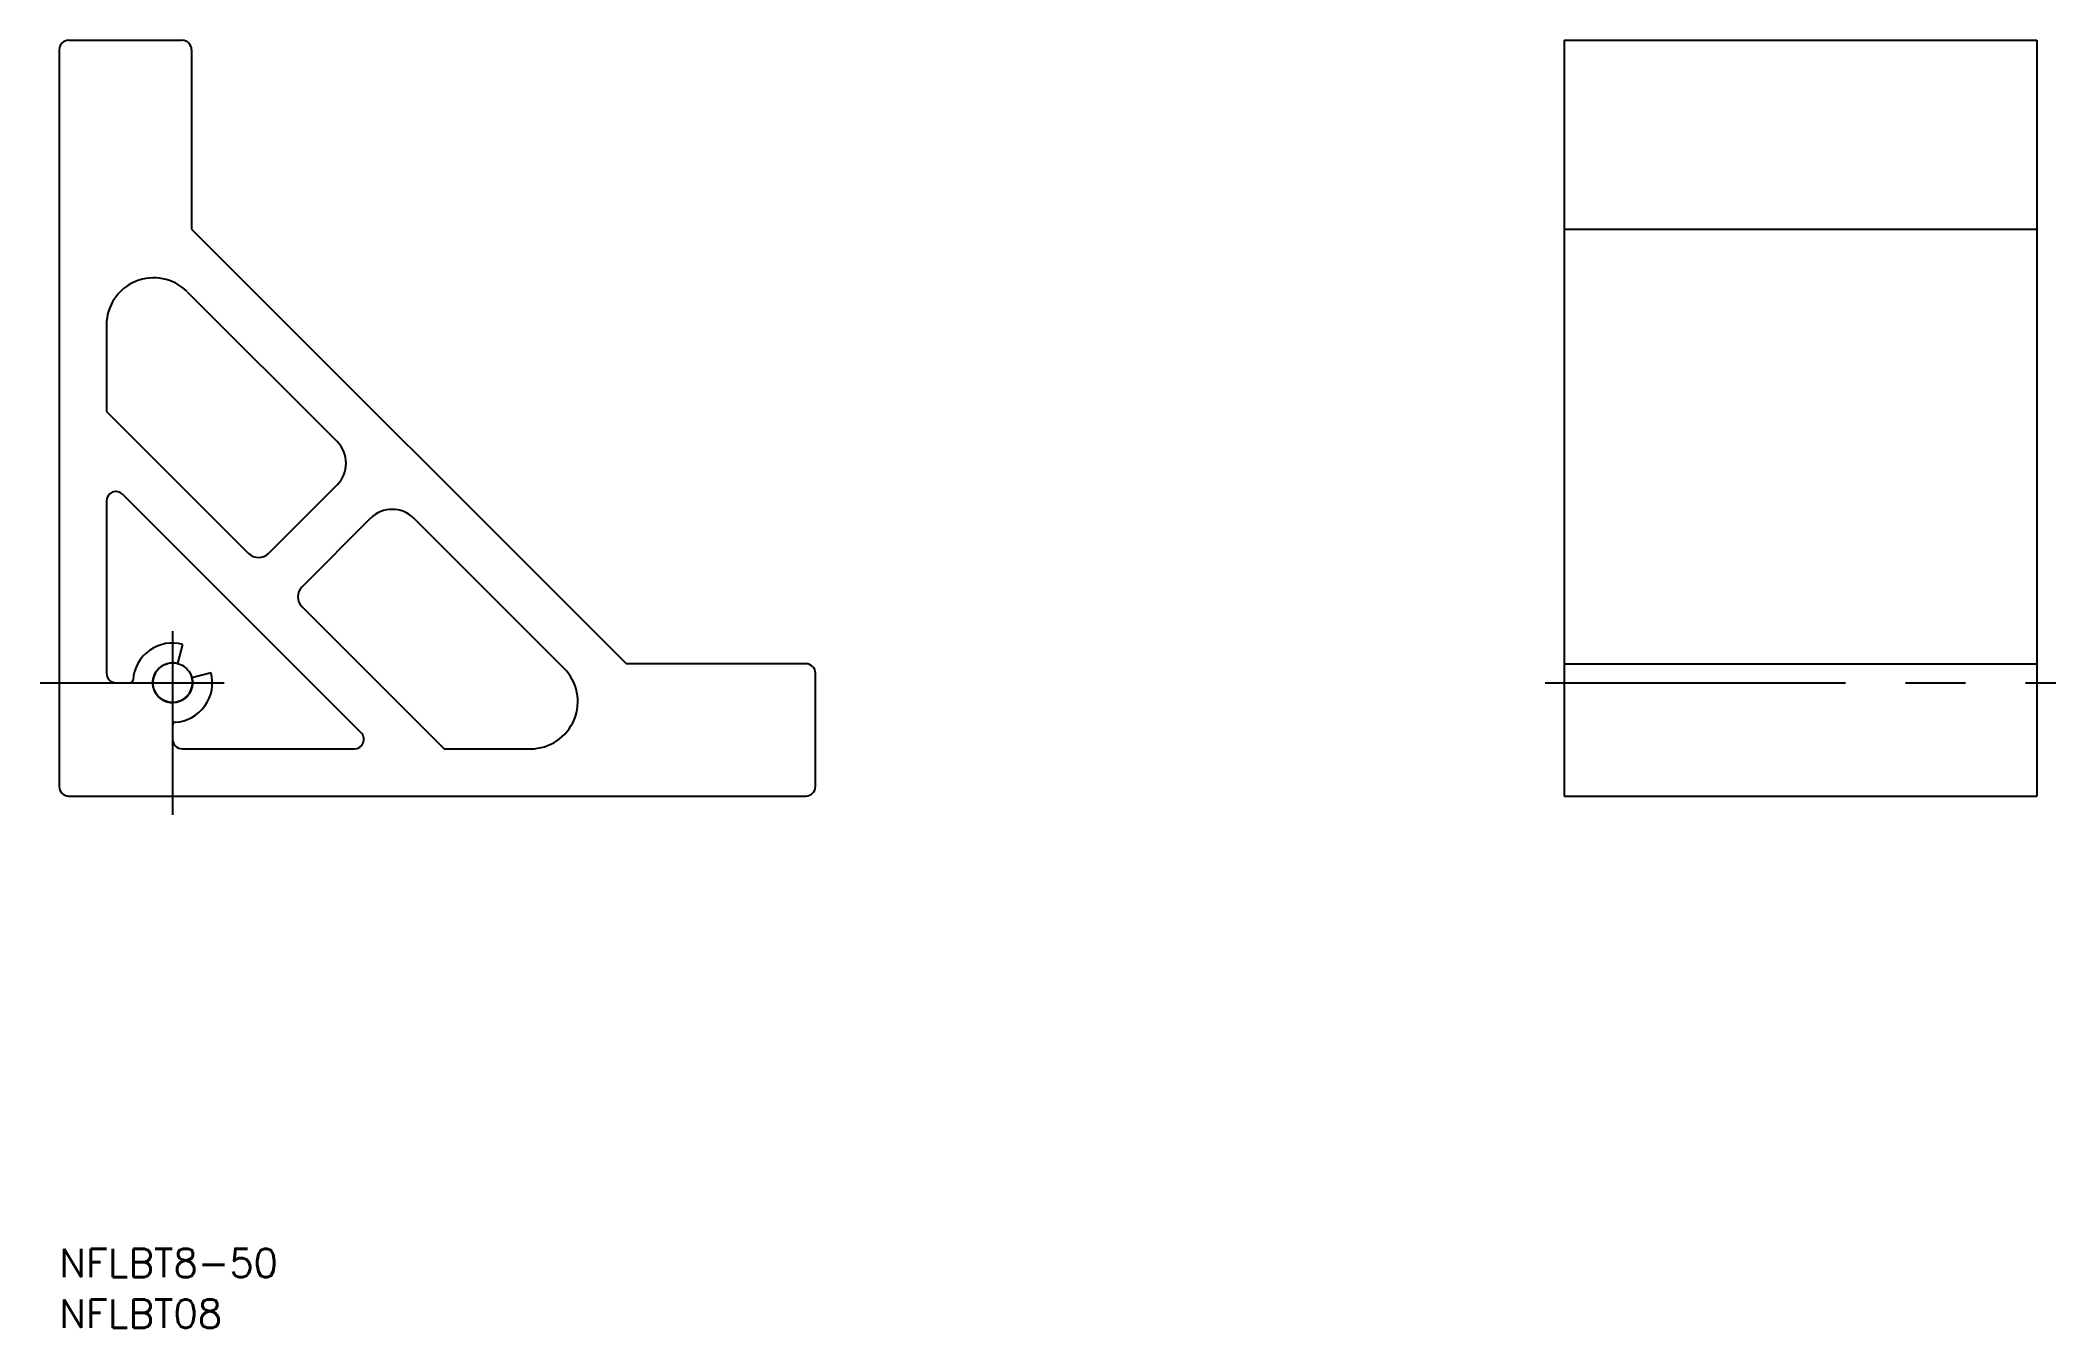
# Model space of a CAD drawing. Extents: x -14 to 199, y -68 to 68.
import ezdxf

# ---------------------------------------------------------------- set-up
doc = ezdxf.new("R2010")
doc.units = 0
doc.linetypes.add('CENTER', pattern=[50.8, 31.75, -6.35, 6.35, -6.35])
doc.linetypes.add('PHANTOM', pattern=[63.5, 31.75, -6.35, 6.35, -6.35, 6.35, -6.35])
doc.layers.get('0').update_dxf_attribs({"linetype": 'CONTINUOUS'})
doc.layers.add('CENTER', color=1, linetype='CENTER')
doc.styles.get("Standard").update_dxf_attribs({"font": 'txt.shx', "height": 3, "bigfont": 'bigfont.shx'})

# ---------------------------------------------------------------- blocks, each defined once
blk = doc.blocks.new('*U18')
at = {"color": 7, "linetype": 'CONTINUOUS'}
blk.add_text('NFLBT8-50', height=3, dxfattribs=at).set_placement((-12, -62.91))
blk = doc.blocks.new('*U19')
at = {"color": 7, "linetype": 'CONTINUOUS'}
blk.add_text('NFLBT08', height=3, dxfattribs=at).set_placement((-12, -68.28))

msp = doc.modelspace()

# ---------------------------------------------------------------- linework, layer by layer
at = {"color": 7, "linetype": 'CONTINUOUS'}
for p, q in [((-12, 67), (-12, -11)), ((-11, 68), (1, 68)), ((2, 67), (2, 48)), ((147.21, 68), (197.21, 68)), ((147.21, 68), (147.21, -12)), ((197.21, 68), (197.21, -12)), ((2, 48), (48, 2)), ((147.21, 48), (197.21, 48)), ((1.54, 41.39), (17.4, 25.53)), ((-7, 37.86), (-7, 28.72)), ((-7, 28.72), (8.03, 13.69)), ((-7, 19.23), (-7, 1)), ((-5.29, 19.94), (19.94, -5.29)), ((10.15, 13.69), (17.4, 20.93)), ((13.69, 10.15), (20.93, 17.4)), ((25.53, 17.4), (41.39, 1.54)), ((13.69, 8.03), (28.72, -7)), ((0.54, 2.03), (1.09, 4.06)), ((-6, 0), (-4.49, 0)), ((2.03, 0.54), (4.06, 1.09)), ((67, 2), (48, 2)), ((68, -11), (68, 1)), ((147.21, 2), (197.21, 2)), ((0, -4.49), (0, -6)), ((1, -7), (19.23, -7)), ((28.72, -7), (37.86, -7)), ((32.69, -7), (32.84, -7)), ((-11, -12), (67, -12)), ((32.69, -12), (32.84, -12)), ((147.21, -12), (197.21, -12))]:
    msp.add_line(p, q, dxfattribs=at)
at = {"color": 3, "linetype": 'PHANTOM'}
msp.add_circle((0, 0), 2.1, dxfattribs=at)
at = {"color": 7, "linetype": 'CONTINUOUS'}
for centre, radius, start, end in [((-11, 67), 1, 90, 180), ((1, 67), 1, 0, 90), ((-2, 37.86), 5, 45, 180), ((15.1, 23.23), 3.25, 315, 45), ((-6, 19.23), 1, 45, 180), ((23.23, 15.1), 3.25, 45, 135), ((9.09, 14.75), 1.5, 225, 315), ((14.75, 9.09), 1.5, 135, 225), ((0, 0), 4.2, 75, 176.1774), ((-6, 1), 1, 180, 270), ((-4.49, 0.3), 0.3, 270, 356.1774), ((0, 0), 2.1, 75, 15), ((0, 0), 4.2, 273.8226, 15), ((37.86, -2), 5, 270, 45), ((67, 1), 1, 0, 90), ((0.3, -4.49), 0.3, 93.8226, 180), ((1, -6), 1, 180, 270), ((19.23, -6), 1, 270, 45), ((-11, -11), 1, 180, 270), ((67, -11), 1, 270, 0)]:
    msp.add_arc(centre, radius, start, end, dxfattribs=at)
at = {"layer": 'CENTER', "color": 1, "linetype": 'CENTER'}
for p, q in [((0, 5.46), (0, -14)), ((-14, 0), (5.46, 0)), ((145.21, 0), (199.21, 0))]:
    msp.add_line(p, q, dxfattribs=at)

# ---------------------------------------------------------------- block references
at = {"color": 7, "linetype": 'CONTINUOUS'}
for name in ['*U18', '*U19']:
    msp.add_blockref(name, (0, 0), dxfattribs=at)

doc.saveas('drawing.dxf')
